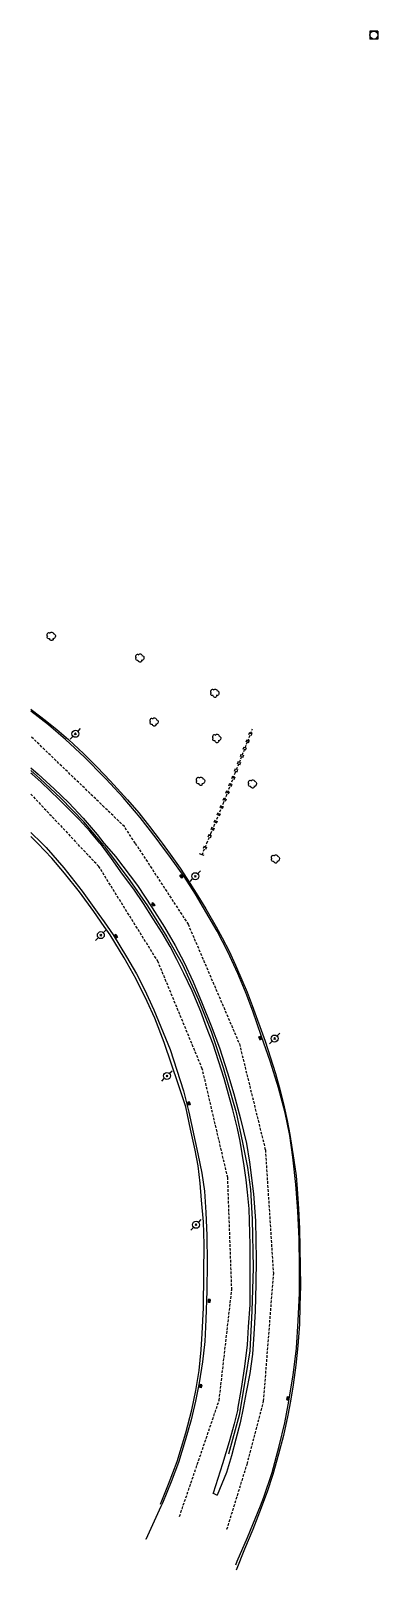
# Model space of a CAD drawing. Header units: millimetres. Extents: x 155999 to 157000, y 121000 to 121826.
# Drawn here: x 156000 to 156066.3, y 121532.2 to 121826.1 of the extents above; entities that cross this region are included whole.
import ezdxf

# ---------------------------------------------------------------- set-up
doc = ezdxf.new("R2010")
doc.units = ezdxf.units.MM
doc.linetypes.add('DASHED', pattern=[0.75, 0.5, -0.25])
doc.layers.get('0').update_dxf_attribs({"linetype": 'CONTINUOUS'})
for name, color, linetype in [('W0001', 6, 'DASHED'), ('W0008', 7, 'CONTINUOUS'), ('W0010', 4, 'CONTINUOUS'), ('W0015', 2, 'CONTINUOUS'), ('W0120', 7, 'CONTINUOUS'), ('W0220', 5, 'DASHED'), ('W0300', 7, 'CONTINUOUS'), ('W0401', 7, 'CONTINUOUS'), ('W0420', 7, 'CONTINUOUS'), ('W0473', 7, 'CONTINUOUS')]:
    doc.layers.add(name, color=color, linetype=linetype)

# ---------------------------------------------------------------- blocks, each defined once
blk = doc.blocks.new('T473')
for p, q in [((-0.166667, 0.166667), (0.166667, -0.166667)), ((-0.166667, -0.166667), (0.166667, 0.166667)), ((0.500001, 0.500001), (1.000002, 1.000002)), ((-1.000002, -1.000002), (-0.500001, -0.500001))]:
    blk.add_line(p, q)
blk.add_ellipse((0, 0), major_axis=(0.471405, 0.471405), ratio=1, start_param=5.4977871438, end_param=11.780972451)
blk = doc.blocks.new('T300')
for p, q in [((-0.8, 0.51), (-0.86, 0.34)), ((-0.86, 0.34), (-0.86, 0.17)), ((-0.86, 0.17), (-0.74, 0.06)), ((-0.69, 0.63), (-0.8, 0.51)), ((-0.8, -0.06), (-0.74, 0.06)), ((-0.74, 0.06), (-0.69, 0.11)), ((-0.57, 0.69), (-0.69, 0.63)), ((-0.46, 0.69), (-0.57, 0.69)), ((-0.29, 0.63), (-0.46, 0.69)), ((-0.29, 0.63), (-0.17, 0.74)), ((-0.23, 0.57), (-0.29, 0.63)), ((-0.17, 0.74), (-0.06, 0.8)), ((-0.06, 0.8), (0.06, 0.8)), ((0.06, 0.8), (0.23, 0.74)), ((0.23, 0.74), (0.34, 0.63)), ((0.34, 0.63), (0.4, 0.51)), ((0.46, 0.46), (0.34, 0.46)), ((0.4, 0.51), (0.4, 0.46)), ((0.57, 0.4), (0.46, 0.46)), ((0.57, 0.4), (0.69, 0.29)), ((0.69, 0.29), (0.74, 0.17)), ((0.74, 0.06), (0.69, -0.17)), ((0.74, 0.17), (0.74, 0.06)), ((-0.8, -0.17), (-0.8, -0.06)), ((-0.8, -0.23), (-0.8, -0.17)), ((-0.74, -0.34), (-0.8, -0.23)), ((-0.69, -0.4), (-0.74, -0.34)), ((-0.51, -0.46), (-0.69, -0.4)), ((-0.4, -0.46), (-0.51, -0.46)), ((-0.4, -0.46), (-0.34, -0.46)), ((-0.34, -0.46), (-0.34, -0.4)), ((-0.34, -0.51), (-0.34, -0.46)), ((-0.29, -0.63), (-0.34, -0.51)), ((-0.17, -0.74), (-0.29, -0.63)), ((-0.06, -0.8), (-0.17, -0.74)), ((0.06, -0.8), (-0.06, -0.8)), ((0.17, -0.74), (0.06, -0.8)), ((0.23, -0.69), (0.17, -0.74)), ((0.29, -0.46), (0.23, -0.46)), ((0.29, -0.63), (0.23, -0.69)), ((0.46, -0.4), (0.29, -0.46)), ((0.34, -0.51), (0.29, -0.63)), ((0.34, -0.51), (0.34, -0.46)), ((0.57, -0.34), (0.46, -0.4)), ((0.63, -0.29), (0.57, -0.34)), ((0.69, -0.17), (0.63, -0.29))]:
    blk.add_line(p, q)
blk = doc.blocks.new('T401')
for p, q in [((-0.3, 0.3), (0, 0.3)), ((-0.3, -0.25), (-0.3, 0.3)), ((-0.3, 0.15), (0, 0.15)), ((-0.3, 0), (0, 0)), ((0, 0.3), (0, -0.25)), ((-0.3, -0.15), (0, -0.15)), ((-0.3, -0.25), (-0.3, -0.3)), ((-0.3, -0.3), (0, -0.3)), ((0, -0.3), (0, -0.25))]:
    blk.add_line(p, q)
blk = doc.blocks.new('t220o')
at = {"color": 0, "linetype": 'Continuous'}
for p, q in [((-0.25, 0.25), (0.25, 0.25)), ((-0.25, -0.25), (0.25, -0.25))]:
    blk.add_line(p, q, dxfattribs=at)
blk = doc.blocks.new('T420')
for p, q in [((0.75, 0.75), (-0.75, 0.75)), ((-0.75, 0.75), (-0.75, -0.75)), ((0.75, 0.75), (0.75, -0.75)), ((0.75, -0.75), (-0.75, -0.75))]:
    blk.add_line(p, q)
blk.add_ellipse((0, 0), major_axis=(-0.53, 0.53), ratio=1, start_param=3.926991, end_param=10.210176)

msp = doc.modelspace()

# ---------------------------------------------------------------- linework, layer by layer
at = {"layer": 'W0001'}
for points in [[(156014, 121677.89), (156000, 121691.41)], [(156000, 121680.39), (156008.8, 121671)], [(156019.92, 121671), (156017.85, 121674.18), (156014, 121677.89)], [(156014, 121664.89), (156012.97, 121666.55), (156008.8, 121671)], [(156019.92, 121671), (156030, 121655.54), (156039.8, 121632.68), (156044.75, 121612.45), (156046.27, 121588.96), (156044.36, 121564.59), (156041.27, 121552.66), (156037.34, 121539.92), (156037.34, 121539.92)], [(156028.37, 121542.49), (156028.37, 121542.49), (156035.94, 121564.67), (156038.34, 121585.74), (156037.57, 121607.17), (156032.72, 121627.93), (156024.29, 121648.36), (156014, 121664.89)]]:
    msp.add_lwpolyline(points, dxfattribs=at)
at = {"layer": 'W0008'}
for points in [[(156014, 121683.59), (156010.23, 121687.42), (156006.6, 121690.8), (156003.36, 121693.57), (156000, 121696.2)], [(156000, 121685.37), (156001.39, 121684.17), (156004.44, 121681.37), (156007.27, 121678.68), (156010.01, 121675.77), (156012.63, 121672.69), (156013.94, 121671)], [(156013.2, 121671), (156011.25, 121673.28), (156009.27, 121675.47), (156005.42, 121679.37), (156001.95, 121682.65), (156000.23, 121684.18), (156000, 121684.39)], [(156024.61, 121671), (156023.89, 121671.96), (156020.86, 121675.93), (156017.61, 121679.73), (156014.36, 121683.23), (156014, 121683.59)], [(156000, 121673.05), (156002.1, 121671)], [(156002.1, 121671), (156002.93, 121670.19), (156006.32, 121666.3), (156009.77, 121661.84), (156013.01, 121657.41), (156014, 121655.97)], [(156014, 121670.02), (156013.21, 121670.99), (156013.2, 121671)], [(156013.94, 121671), (156014, 121670.92)], [(156014, 121670.92), (156016.16, 121668.43), (156020.33, 121662.9), (156023.16, 121658.67), (156025.49, 121654.97), (156027.54, 121651.45), (156029.23, 121648.22), (156030.99, 121644.56), (156032.71, 121640.43), (156034.44, 121636.12), (156035.99, 121631.95), (156037.55, 121627.14), (156038.72, 121623.17), (156039.99, 121618.42), (156041.15, 121613.67), (156041.74, 121610.15), (156042.48, 121604.07), (156042.86, 121598.9), (156043, 121591.52), (156042.9, 121586.87), (156042.78, 121581.7), (156042.53, 121577.29), (156042.28, 121573.45), (156041.78, 121569.81), (156041.1, 121566.22), (156040.54, 121563.18)], [(156039.5, 121562.99), (156040.2, 121566.91), (156040.86, 121571.14), (156041.31, 121575.25), (156041.52, 121578.66), (156041.86, 121582.9), (156041.85, 121590.78), (156041.82, 121594.35), (156041.63, 121601.22), (156041.34, 121604.41), (156041.11, 121606.77), (156040.71, 121609.41), (156039.94, 121614.14), (156039.41, 121616.53), (156038.54, 121620.08), (156036.89, 121626.1), (156034.79, 121632.63), (156033.53, 121635.87), (156032.42, 121638.87), (156030.76, 121642.85), (156029.2, 121646.12), (156027.88, 121648.82), (156026.57, 121651.26), (156025.03, 121653.88), (156023.32, 121656.58), (156021.48, 121659.51), (156019.63, 121662.2), (156017.48, 121665.07), (156015.38, 121668.11), (156014, 121670.02)], [(156049.13, 121563.8), (156050.08, 121569.44), (156050.69, 121574.64), (156051, 121579.84), (156051.24, 121585.13), (156051.28, 121590.24), (156051.17, 121595.49), (156050.93, 121600.76), (156050.54, 121605.88), (156049.96, 121611.07), (156049.4, 121615.2), (156048.51, 121619.56), (156047.24, 121624.32), (156045.67, 121629.38), (156044.03, 121634.1), (156042.34, 121638.95), (156041.07, 121642.3), (156039.49, 121646.13), (156037.59, 121650.25), (156035.53, 121654.22), (156031.44, 121661.3), (156029.25, 121664.62), (156026.63, 121668.29), (156024.61, 121671)], [(156014, 121655.97), (156015.72, 121653.49), (156018.26, 121649.32), (156020.16, 121646.08), (156021.71, 121643.09), (156023.48, 121639.19), (156026.56, 121631.64), (156029.1, 121623.75), (156030.18, 121619.68), (156031.89, 121611.72), (156032.63, 121608.02), (156033.12, 121604.56), (156033.39, 121600.49), (156033.56, 121596.1), (156033.63, 121590.92), (156033.56, 121585.58), (156033.41, 121580.06), (156033.19, 121575.88), (156032.75, 121572.01), (156032.12, 121567.97), (156031.4, 121564.51), (156030.57, 121560.96), (156029.45, 121556.98), (156028.16, 121552.82)], [(156039.5, 121562.99), (156038.79, 121560.15), (156037.84, 121556.71), (156036.6, 121552.55), (156034.81, 121546.93)], [(156040.54, 121563.18), (156039.95, 121560.38), (156039.13, 121557.26), (156038.26, 121554.07), (156037.34, 121550.89), (156035.57, 121546.57)], [(156039.12, 121533.28), (156039.38, 121533.95), (156041.32, 121538.49), (156043.8, 121544.51), (156044.48, 121546.18), (156046.03, 121550.88), (156047.4, 121555.91), (156048.45, 121560.37), (156049.13, 121563.8)], [(156028.16, 121552.82), (156026.78, 121549.13), (156025.15, 121545.04), (156024.82, 121544.4), (156021.94, 121538.08), (156021.94, 121538.08)]]:
    msp.add_lwpolyline(points, dxfattribs=at)
at = {"layer": 'W0010'}
for points in [[(156000, 121696.57), (156000.35, 121696.32), (156002.72, 121694.51), (156004.96, 121692.7), (156007.21, 121690.78), (156010.06, 121688.13), (156012.6, 121685.55), (156014, 121684.1)], [(156013.57, 121671), (156010.12, 121675.07), (156005.75, 121679.6), (156001.71, 121683.33), (156000, 121684.86)], [(156014, 121684.1), (156015.15, 121682.91), (156018.46, 121679.25), (156020.61, 121676.82), (156022.67, 121674.21), (156024.69, 121671.51), (156025.05, 121671)], [(156001.29, 121671), (156000, 121672.25)], [(156014, 121655.13), (156012.02, 121657.99), (156009.3, 121661.7), (156006.42, 121665.31), (156004.04, 121668.16), (156001.32, 121670.97), (156001.29, 121671)], [(156014, 121670.5), (156013.57, 121671)], [(156014.08, 121670.4), (156014, 121670.5)], [(156014.08, 121670.4), (156018.92, 121663.89), (156022.29, 121659.07), (156025.98, 121653.16), (156028.92, 121647.84), (156031.98, 121641.12), (156034.43, 121635.05), (156036.71, 121628.21), (156039.16, 121619.6), (156040.38, 121613.85), (156041.32, 121609.09), (156041.9, 121604.91), (156042.25, 121599.26), (156042.42, 121589.94), (156042.15, 121581.65), (156041.76, 121574.11), (156040.98, 121569), (156039.75, 121561.81), (156037.73, 121554.37)], [(156025.05, 121671), (156026.59, 121668.89), (156028.48, 121666.21), (156030.36, 121663.35), (156031.89, 121660.95), (156033.37, 121658.49), (156035.37, 121655.03), (156036.5, 121652.91), (156037.82, 121650.38), (156039.05, 121647.74), (156040.25, 121644.95), (156041.26, 121642.56), (156042.25, 121640.02), (156044.7, 121633.21), (156046.67, 121627.07), (156047.58, 121623.77), (156048.34, 121620.68), (156048.93, 121618.08), (156049.42, 121615.42), (156050.2, 121610.49), (156050.6, 121607.53), (156050.83, 121605.04), (156051.09, 121601.24), (156051.23, 121597.48), (156051.32, 121593.79), (156051.44, 121586.51), (156051.35, 121582.69), (156051.24, 121579.22), (156050.95, 121575.05), (156050.56, 121571.4), (156050.07, 121567.65), (156049.56, 121564.51), (156049.03, 121561.8)], [(156027.95, 121553), (156029.57, 121558.43), (156030.73, 121562.85), (156031.51, 121566.54), (156032.11, 121570.37), (156032.51, 121574.29), (156032.7, 121577.41), (156032.95, 121582.29), (156033.02, 121588.89), (156033.1, 121594.41), (156032.95, 121598.72), (156032.57, 121602.85), (156032.32, 121606.11), (156031.92, 121609.41), (156031.37, 121612.43), (156030.49, 121616.4), (156029.58, 121620.71), (156028.18, 121624.86), (156025.46, 121632.94), (156023.64, 121637.59), (156022.21, 121640.79), (156020.11, 121645.03), (156017.84, 121649.15), (156015.14, 121653.49), (156014, 121655.13)], [(156049.03, 121561.8), (156048.22, 121557.96), (156047.28, 121554.36), (156046.15, 121550.52), (156045.08, 121547.18), (156043.65, 121543.29), (156042.33, 121539.98), (156040.79, 121536.28), (156039.16, 121532.24)], [(156024.77, 121544.87), (156026.27, 121548.63), (156027.95, 121553)]]:
    msp.add_lwpolyline(points, dxfattribs=at)
at = {"layer": 'W0015'}
msp.add_lwpolyline([(156034.79, 121546.89), (156034.79, 121546.89), (156034.79, 121546.89), (156034.79, 121546.89), (156034.79, 121546.89), (156034.81, 121546.93), (156035.56, 121546.56), (156035.56, 121546.56), (156035.56, 121546.56)], dxfattribs=at)
at = {"layer": 'W0120'}
msp.add_lwpolyline([(156033.05, 121668.64), (156032.67, 121668.79), (156032.19, 121668.99)], dxfattribs=at)
at = {"layer": 'W0220'}
for points in [[(156033.59, 121671), (156034.35, 121672.82), (156036.7, 121678.53), (156038.98, 121684.34), (156041.4, 121690.48), (156042.29, 121692.83)], [(156032.67, 121668.79), (156033.59, 121671)]]:
    msp.add_lwpolyline(points, dxfattribs=at)

# ---------------------------------------------------------------- block references
for p, rotation in [((156041.94, 121691.89), 69.1781426848184), ((156040.85, 121689.1), 68.4936693122605), ((156041.4, 121690.49), 69.1781426848184), ((156039.75, 121686.31), 68.4936693122605), ((156040.3, 121687.7), 68.4936693122605), ((156038.66, 121683.51), 68.54463501756828), ((156039.2, 121684.91), 68.4936693122605), ((156037.56, 121680.72), 68.54463501756828), ((156038.11, 121682.12), 68.54463501756828), ((156036.45, 121677.93), 67.67992709854599), ((156037.01, 121679.33), 68.54463501756828), ((156035.31, 121675.16), 67.67992709854599), ((156035.88, 121676.55), 67.67992709854599), ((156034.17, 121672.38), 67.30642523941268), ((156034.74, 121673.77), 67.67992709854599), ((156033.25, 121670.17), 67.3102173082764)]:
    msp.add_blockref('t220o', p, dxfattribs=dict(at, rotation=rotation))
at = {"layer": 'W0300'}
for p in [(156003.95, 121710.47), (156046.72, 121667.99)]:
    msp.add_blockref('T300', p, dxfattribs=at)
at = {"layer": 'W0300', "rotation": 359.9999899820874}
for p in [(156020.85, 121706.33), (156035.16, 121699.62), (156023.55, 121694.11), (156035.51, 121690.98), (156032.43, 121682.82), (156042.33, 121682.29)]:
    msp.add_blockref('T300', p, dxfattribs=at)
at = {"layer": 'W0401'}
for p, rotation in [((156028.86, 121664.77), 35.49194785303471), ((156023.23, 121659.21), 213.7932574946522), ((156016.14, 121653.16), 211.3639777729321), ((156043.89, 121633.88), 19.14225082920839), ((156030.02, 121621.28), 194.9603632357977), ((156033.89, 121583.64), 178.4849087689731), ((156032.28, 121567.39), 168.2058702190758), ((156049.19, 121565.03), 350.4321779493187)]:
    msp.add_blockref('T401', p, dxfattribs=dict(at, rotation=rotation))
at = {"layer": 'W0420'}
msp.add_blockref('T420', (156065.45, 121825.24), dxfattribs=at)
at = {"layer": 'W0473'}
for p in [(156008.51, 121691.88), (156031.38, 121664.7), (156013.36, 121653.45), (156046.52, 121633.72), (156025.97, 121626.58), (156031.53, 121598.17)]:
    msp.add_blockref('T473', p, dxfattribs=at)

doc.saveas('drawing.dxf')
